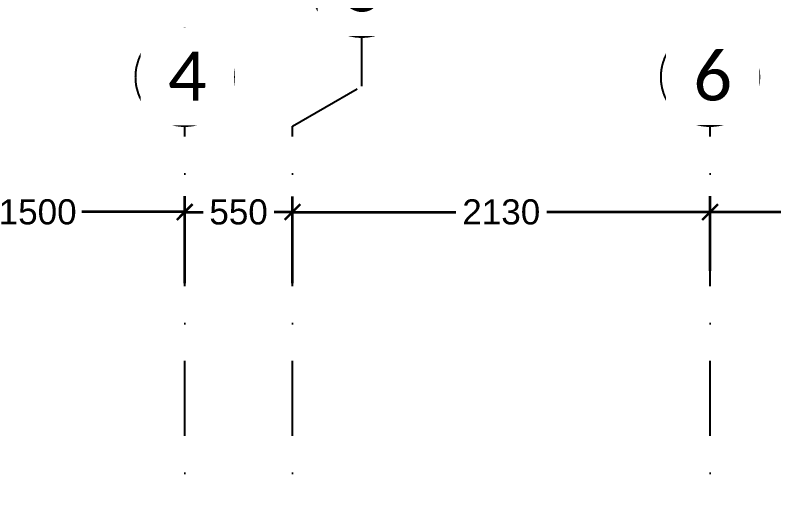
# Model space of a CAD drawing. Header units: millimetres. Extents: x -10000 to 124200, y -12045 to 23620.
# Drawn here: x 104230 to 108100, y 14286 to 16735 of the extents above; entities that cross this region are included whole.
import ezdxf

# ---------------------------------------------------------------- set-up
doc = ezdxf.new("R2010")
doc.units = ezdxf.units.MM
doc.header["$LTSCALE"] = 150
doc.linetypes.add('1625E_Grid$0$DASHDOTX2', pattern=[50.8, 25.4, -12.7, 0, -12.7])
doc.linetypes.add('HIDDENX2', pattern=[19.05, 12.7, -6.35])
doc.layers.add('1625E_Grid$0$ad-Dimension', color=7, linetype='Continuous', lineweight=0, true_color=0x0000f9)
doc.layers.add('1625E_Grid$0$ad-Grid', color=8, linetype='1625E_Grid$0$DASHDOTX2')
doc.layers.add('1625E_Grid$0$ad-Text main', color=7, linetype='Continuous')
doc.layers.add('ad-Framing', color=4, linetype='Continuous', lineweight=35)
doc.styles.add('1625E_Grid$0$Standard', font='arial.ttf')
doc.dimstyles.new('1625E_Grid$0$A-75-DIM-INT (Framing)', dxfattribs={"dimscale": 100, "dimtxt": 1.6, "dimasz": 1, "dimexe": 1, "dimexo": 1, "dimgap": 0.5, "dimtad": 0, "dimdec": 0, "dimdsep": 46, "dimtxsty": '1625E_Grid$0$Standard', "dimblk": '1625E_Grid$0$_ArchTick', "dimcen": 0.025, "dimclrd": 5, "dimclre": 5, "dimclrt": 256, "dimazin": 2, "dimtfac": 1, "dimtdec": 0, "dimtmove": 1, "dimatfit": 0, "dimldrblk": '1625E_Grid$0$_ArchTick', "dimfxl": 1, "dimfxlon": 1, "dimtfill": 1, "dimtolj": 1, "dimtzin": 0, "dimarcsym": 0})

# ---------------------------------------------------------------- blocks, each defined once
blk = doc.blocks.new('1625E_Grid$0$_ArchTick')
at = {"color": 0, "linetype": 'ByBlock', "const_width": 0.15}
blk.add_lwpolyline([(-0.5, -0.5), (0.5, 0.5)], dxfattribs=at)
blk = doc.blocks.new('*D198')
at = {"layer": '1625E_Grid$0$ad-Dimension', "lineweight": -2, "transparency": 16777216}
for p, q in [((2945, 15432.3), (2945, 15812.4)), ((4445, 15432.3), (4445, 15812.4)), ((2945, 15732.4), (3470.1, 15732.4)), ((4445, 15732.4), (3919.9, 15732.4))]:
    blk.add_line(p, q, dxfattribs=at)
at = {"layer": 'Defpoints', "color": 0, "transparency": 16777216}
for p in [(4445, 15732.4), (2945, 15352.3), (4445, 15352.3)]:
    blk.add_point(p, dxfattribs=at)
at = {"layer": '1625E_Grid$0$ad-Dimension', "lineweight": -2, "transparency": 16777216, "xscale": 80, "yscale": 80, "zscale": 80, "rotation": 180}
blk.add_blockref('1625E_Grid$0$_ArchTick', (2945, 15732.4), dxfattribs=at)
at = {"layer": '1625E_Grid$0$ad-Dimension', "lineweight": -2, "transparency": 16777216, "xscale": 80, "yscale": 80, "zscale": 80}
blk.add_blockref('1625E_Grid$0$_ArchTick', (4445, 15732.4), dxfattribs=at)
at = {"layer": '1625E_Grid$0$ad-Dimension', "transparency": 16777216, "insert": (3695, 15732.4), "char_height": 128, "attachment_point": 5, "style": '1625E_Grid$0$Standard', "bg_fill": 3, "box_fill_scale": 1.1, "bg_fill_color": 256, "bg_fill_true_color": 13158600, "bg_fill_transparency": 0}
blk.add_mtext('\\A1;1500', dxfattribs=at)
blk = doc.blocks.new('*D196')
at = {"layer": '1625E_Grid$0$ad-Dimension', "lineweight": -2, "transparency": 16777216}
for p, q in [((4445, 15369.9), (4445, 15812)), ((4995, 15431.9), (4995, 15812)), ((4445, 15732), (4538.8, 15732)), ((4995, 15732), (4901.2, 15732))]:
    blk.add_line(p, q, dxfattribs=at)
at = {"layer": 'Defpoints', "color": 0, "transparency": 16777216}
for p in [(4995, 15732), (4995, 15351.9), (4445, 15289.9)]:
    blk.add_point(p, dxfattribs=at)
at = {"layer": '1625E_Grid$0$ad-Dimension', "lineweight": -2, "transparency": 16777216, "xscale": 80, "yscale": 80, "zscale": 80, "rotation": 180}
blk.add_blockref('1625E_Grid$0$_ArchTick', (4445, 15732), dxfattribs=at)
at = {"layer": '1625E_Grid$0$ad-Dimension', "lineweight": -2, "transparency": 16777216, "xscale": 80, "yscale": 80, "zscale": 80}
blk.add_blockref('1625E_Grid$0$_ArchTick', (4995, 15732), dxfattribs=at)
at = {"layer": '1625E_Grid$0$ad-Dimension', "transparency": 16777216, "insert": (4720, 15732), "char_height": 128, "attachment_point": 5, "style": '1625E_Grid$0$Standard', "bg_fill": 3, "box_fill_scale": 1.1, "bg_fill_color": 256, "bg_fill_true_color": 13158600, "bg_fill_transparency": 0}
blk.add_mtext('\\A1;550', dxfattribs=at)
blk = doc.blocks.new('*D197')
at = {"layer": '1625E_Grid$0$ad-Dimension', "lineweight": -2, "transparency": 16777216}
for p, q in [((4995, 15369.9), (4995, 15812)), ((7125, 15431.9), (7125, 15812)), ((4995, 15732), (5828, 15732)), ((7125, 15732), (6292, 15732))]:
    blk.add_line(p, q, dxfattribs=at)
at = {"layer": 'Defpoints', "color": 0, "transparency": 16777216}
for p in [(7125, 15732), (7125, 15351.9), (4995, 15289.9)]:
    blk.add_point(p, dxfattribs=at)
at = {"layer": '1625E_Grid$0$ad-Dimension', "lineweight": -2, "transparency": 16777216, "xscale": 80, "yscale": 80, "zscale": 80, "rotation": 180}
blk.add_blockref('1625E_Grid$0$_ArchTick', (4995, 15732), dxfattribs=at)
at = {"layer": '1625E_Grid$0$ad-Dimension', "lineweight": -2, "transparency": 16777216, "xscale": 80, "yscale": 80, "zscale": 80}
blk.add_blockref('1625E_Grid$0$_ArchTick', (7125, 15732), dxfattribs=at)
at = {"layer": '1625E_Grid$0$ad-Dimension', "transparency": 16777216, "insert": (6060, 15732), "char_height": 128, "attachment_point": 5, "style": '1625E_Grid$0$Standard', "bg_fill": 3, "box_fill_scale": 1.1, "bg_fill_color": 256, "bg_fill_true_color": 13158600, "bg_fill_transparency": 0}
blk.add_mtext('\\A1;2130', dxfattribs=at)
blk = doc.blocks.new('*D199')
at = {"layer": '1625E_Grid$0$ad-Dimension', "lineweight": -2, "transparency": 16777216}
for p, q in [((7125, 15432.3), (7125, 15812.4)), ((8425, 15432.3), (8425, 15812.4)), ((7125, 15732.4), (7550.1, 15732.4)), ((8425, 15732.4), (7999.9, 15732.4))]:
    blk.add_line(p, q, dxfattribs=at)
at = {"layer": 'Defpoints', "color": 0, "transparency": 16777216}
for p in [(8425, 15732.4), (7125, 15352.3), (8425, 15352.3)]:
    blk.add_point(p, dxfattribs=at)
at = {"layer": '1625E_Grid$0$ad-Dimension', "lineweight": -2, "transparency": 16777216, "xscale": 80, "yscale": 80, "zscale": 80, "rotation": 180}
blk.add_blockref('1625E_Grid$0$_ArchTick', (7125, 15732.4), dxfattribs=at)
at = {"layer": '1625E_Grid$0$ad-Dimension', "lineweight": -2, "transparency": 16777216, "xscale": 80, "yscale": 80, "zscale": 80}
blk.add_blockref('1625E_Grid$0$_ArchTick', (8425, 15732.4), dxfattribs=at)
at = {"layer": '1625E_Grid$0$ad-Dimension', "transparency": 16777216, "insert": (7775, 15732.4), "char_height": 128, "attachment_point": 5, "style": '1625E_Grid$0$Standard', "bg_fill": 3, "box_fill_scale": 1.1, "bg_fill_color": 256, "bg_fill_true_color": 13158600, "bg_fill_transparency": 0}
blk.add_mtext('\\A1;1300', dxfattribs=at)
blk = doc.blocks.new('1625E_Grid')
at = {"layer": '1625E_Grid$0$ad-Grid', "ltscale": 0.1}
for points in [[(5348.6, -4913.6), (5348.6, -4663.6), (4995, -4460), (4995, 16170), (5348.6, 16373.6), (5348.6, 16623.6)], [(4445, -4460), (4445, 16170)], [(7125, -4460), (7125, 16170)]]:
    blk.add_lwpolyline(points, dxfattribs=at)
at = {"layer": '1625E_Grid$0$ad-Grid', "color": 7, "linetype": 'ByBlock'}
for centre in [(5348.6, 16873.6), (4445, 16420), (7125, 16420)]:
    blk.add_circle(centre, 250, dxfattribs=at)
at = {"layer": '1625E_Grid$0$ad-Text main', "char_height": 250, "width": 227.385, "attachment_point": 5, "style": '1625E_Grid$0$Standard', "bg_fill": 2}
for s, insert in [('{\\fCalibri|b0|i0|c0|p34;5}', (5362, 16877.6)), ('{\\fCalibri|b0|i0|c0|p34;4}', (4458.5, 16424)), ('{\\fCalibri|b0|i0|c0|p34;6}', (7138.5, 16424))]:
    blk.add_mtext(s, dxfattribs=dict(at, insert=insert))
at = {"layer": '1625E_Grid$0$ad-Dimension'}
dim = blk.add_linear_dim(base=(4445, 15732.4), p1=(2945, 15352.3), p2=(4445, 15352.3), dimstyle='1625E_Grid$0$A-75-DIM-INT (Framing)', override={"dimscale": 80, "dimblk": '1625E_Grid$0$_ArchTick', "dimclrd": 256, "dimclre": 256, "dimfxl": 10, "dimtfill": 1, "dimtfillclr": 0}, dxfattribs=at)
dim.commit()
dim.dimension.update_dxf_attribs({"geometry": '*D198', "text_midpoint": (3695, 15732.4)})
dim = blk.add_linear_dim(base=(4995, 15732), p1=(4445, 15289.9), p2=(4995, 15351.9), dimstyle='1625E_Grid$0$A-75-DIM-INT (Framing)', override={"dimscale": 80, "dimblk": '1625E_Grid$0$_ArchTick', "dimclrd": 256, "dimclre": 256, "dimfxl": 10, "dimtfill": 1, "dimtfillclr": 0}, dxfattribs=at)
dim.commit()
dim.dimension.update_dxf_attribs({"geometry": '*D196', "text_midpoint": (4720, 15732)})
dim = blk.add_linear_dim(base=(7125, 15732), p1=(4995, 15289.9), p2=(7125, 15351.9), dimstyle='1625E_Grid$0$A-75-DIM-INT (Framing)', override={"dimscale": 80, "dimblk": '1625E_Grid$0$_ArchTick', "dimclrd": 256, "dimclre": 256, "dimfxl": 10, "dimtfill": 1, "dimtfillclr": 0}, dxfattribs=at)
dim.commit()
dim.dimension.update_dxf_attribs({"geometry": '*D197', "text_midpoint": (6060, 15732)})
dim = blk.add_linear_dim(base=(8425, 15732.4), p1=(7125, 15352.3), p2=(8425, 15352.3), dimstyle='1625E_Grid$0$A-75-DIM-INT (Framing)', override={"dimscale": 80, "dimblk": '1625E_Grid$0$_ArchTick', "dimclrd": 256, "dimclre": 256, "dimfxl": 10, "dimtfill": 1, "dimtfillclr": 0}, dxfattribs=at)
dim.commit()
dim.dimension.update_dxf_attribs({"geometry": '*D199', "text_midpoint": (7775, 15732.4)})

msp = doc.modelspace()

# ---------------------------------------------------------------- block references
at = {"layer": 'ad-Framing', "linetype": 'HIDDENX2', "ltscale": 0.09}
msp.add_blockref('1625E_Grid', (100650, 0), dxfattribs=at)

doc.saveas('drawing.dxf')
